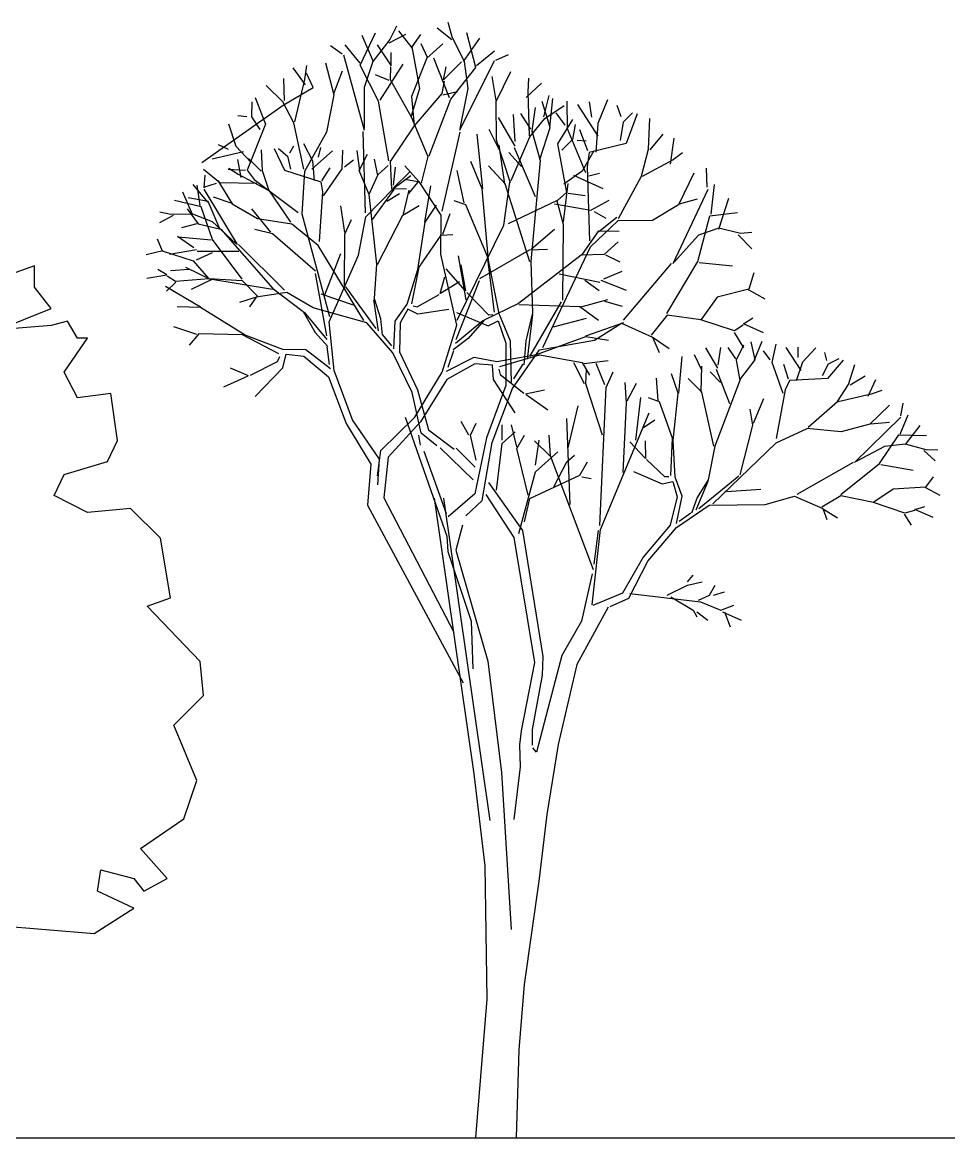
# Model space of a CAD drawing. Header units: millimetres. Extents: x 217.2 to 255.1, y 166.7 to 190.9.
# Drawn here: x 238.803 to 242.139, y 166.725 to 170.741 of the extents above; entities that cross this region are included whole.
import ezdxf

# ---------------------------------------------------------------- set-up
doc = ezdxf.new("R2010")
doc.units = ezdxf.units.MM
doc.layers.add('s', color=145, linetype='Continuous')
doc.layers.add('trees', color=104, linetype='Continuous')

msp = doc.modelspace()

# ---------------------------------------------------------------- linework, layer by layer
at = {"layer": 's', "color": 0}
msp.add_line((217.1888, 166.7248), (255.1288, 166.7248), dxfattribs=at)
at = {"layer": 'trees', "color": 84, "true_color": 0x2aaf18}
for p, q in [((240.1501, 170.7268), (240.1262, 170.6792)), ((240.3354, 170.7407), (240.3496, 170.6894)), ((240.0198, 170.5861), (240.0754, 170.7028)), ((240.0671, 170.5989), (240.0264, 170.6931)), ((240.1238, 170.6672), (240.1835, 170.6982)), ((240.2063, 170.649), (240.1594, 170.7102)), ((240.2373, 170.6968), (240.2055, 170.6521)), ((240.3497, 170.6772), (240.2971, 170.7191)), ((240.3496, 170.6894), (240.3939, 170.5996)), ((240.3921, 170.5992), (240.4502, 170.6837)), ((240.4361, 170.5775), (240.4041, 170.7027)), ((239.9542, 170.626), (239.9132, 170.6557)), ((240.0191, 170.5936), (239.9653, 170.6591)), ((240.1262, 170.6792), (240.0654, 170.5997)), ((240.0808, 170.6602), (240.1315, 170.5836)), ((240.2055, 170.6521), (240.233, 170.5024)), ((240.2379, 170.6647), (240.2604, 170.6148)), ((240.2591, 170.6118), (240.3169, 170.6629)), ((240.0654, 170.5997), (240.0338, 170.5066)), ((240.1315, 170.5836), (240.1318, 170.6317)), ((240.2604, 170.6148), (240.2045, 170.4732)), ((240.3414, 170.4683), (240.2848, 170.6118)), ((240.3939, 170.5996), (240.4069, 170.5022)), ((239.8265, 170.5858), (239.8194, 170.5352)), ((239.8944, 170.595), (239.9251, 170.4791)), ((239.9253, 170.4839), (239.9562, 170.5665)), ((240.086, 170.4574), (240.0198, 170.5861)), ((240.0916, 170.4607), (240.1749, 170.5905)), ((240.1284, 170.5803), (240.1275, 170.5346)), ((240.3843, 170.5986), (240.3198, 170.5332)), ((240.3198, 170.5332), (240.3288, 170.5805)), ((240.3462, 170.464), (240.4361, 170.5775)), ((239.8503, 170.5061), (239.8265, 170.558)), ((240.1241, 170.5307), (240.0746, 170.5521)), ((240.3222, 170.5294), (240.3142, 170.4844)), ((239.9251, 170.4791), (239.8982, 170.3456))]:
    msp.add_line(p, q, dxfattribs=at)
at = {"layer": 'trees', "color": 97, "true_color": 0x25742c}
for p, q in [((239.96, 170.6233), (240.0337, 170.3524)), ((240.4381, 170.5847), (240.5036, 170.6386)), ((240.5081, 170.604), (240.5541, 170.6252)), ((239.7767, 170.5765), (239.8218, 170.5161)), ((240.5608, 170.562), (240.5083, 170.4543)), ((239.743, 170.5382), (239.7461, 170.4591)), ((239.8194, 170.5352), (239.7834, 170.382)), ((240.6727, 170.5211), (240.6168, 170.4706)), ((240.6256, 170.5398), (240.6228, 170.4888)), ((239.7408, 170.4542), (239.6812, 170.5135)), ((239.7429, 170.4426), (239.8503, 170.5061)), ((240.0338, 170.5066), (240.0337, 170.3598)), ((240.6228, 170.4888), (240.6285, 170.3315)), ((239.4498, 170.236), (239.7429, 170.4426)), ((239.6296, 170.4543), (239.6279, 170.4)), ((239.6419, 170.4701), (239.6787, 170.3741)), ((239.7811, 170.3793), (239.7408, 170.4542)), ((240.1234, 170.2415), (240.086, 170.4574)), ((240.5083, 170.4543), (240.5089, 170.3181)), ((240.7037, 170.3621), (240.6749, 170.4554)), ((240.6984, 170.477), (240.6801, 170.3999)), ((239.6119, 170.4003), (239.5794, 170.4045)), ((239.6279, 170.4), (239.6587, 170.3547)), ((240.6495, 170.4338), (240.6372, 170.3497)), ((239.8167, 170.2119), (239.7811, 170.3793)), ((239.8982, 170.3456), (239.819, 170.204)), ((239.8153, 170.3045), (239.8485, 170.2418)), ((239.846, 170.2115), (239.9197, 170.2781)), ((239.869, 170.2547), (239.878, 170.2904)), ((239.955, 170.2132), (239.9574, 170.2806)), ((240.018, 170.2067), (240.0087, 170.2788)), ((239.8485, 170.2418), (239.8538, 170.1707)), ((239.9636, 170.2209), (239.9956, 170.246)), ((240.0163, 170.2071), (240.0459, 170.266)), ((240.0706, 170.2477), (240.0815, 170.1889)), ((240.1274, 170.2392), (240.132, 170.1399)), ((239.7469, 170.2081), (239.8777, 170.1664)), ((239.8113, 170.0496), (239.8198, 170.2051)), ((239.8818, 170.17), (239.9117, 170.2168)), ((240.0842, 170.1925), (240.1209, 170.2254)), ((239.8777, 170.1664), (239.884, 170.1303)), ((241.3105, 169.999), (241.2382, 169.9743)), ((241.3894, 169.9803), (241.3105, 169.999)), ((239.289, 169.9613), (239.3065, 169.9181)), ((239.595, 169.8157), (239.4883, 169.9591)), ((239.5174, 169.9965), (239.7054, 169.7828)), ((241.3809, 169.9752), (241.4301, 169.9256)), ((241.4303, 169.9839), (241.3894, 169.9803)), ((239.3089, 169.9175), (239.2493, 169.9033)), ((239.3065, 169.9181), (239.418, 169.8821)), ((239.4306, 169.9219), (239.3336, 169.9045)), ((239.7477, 169.7768), (239.581, 169.9402)), ((239.418, 169.8821), (239.4735, 169.8189)), ((239.4873, 169.9112), (239.4294, 169.8841)), ((239.5822, 169.9151), (239.4325, 169.915)), ((239.3234, 169.8313), (239.2912, 169.8502)), ((239.403, 169.8509), (239.3369, 169.8455)), ((239.4856, 169.8127), (239.3922, 169.8582)), ((241.4376, 169.8393), (241.419, 169.7795)), ((239.252, 169.82), (239.3234, 169.8313)), ((239.3562, 169.8047), (239.3222, 169.7728)), ((239.3244, 169.8275), (239.3548, 169.809)), ((239.3548, 169.809), (239.4747, 169.8182)), ((239.4857, 169.815), (239.4105, 169.7792)), ((239.4747, 169.8182), (239.5943, 169.8116)), ((239.7036, 169.7788), (239.4857, 169.815)), ((239.5943, 169.8116), (239.6499, 169.7547)), ((239.445, 169.7154), (239.3191, 169.7892)), ((239.7554, 169.7681), (239.6449, 169.7506)), ((239.7054, 169.7828), (239.8149, 169.6998)), ((241.419, 169.7795), (241.305, 169.7511)), ((241.4165, 169.7791), (241.4767, 169.745)), ((239.4441, 169.7134), (239.3612, 169.7158)), ((239.642, 169.7496), (239.5849, 169.7313)), ((239.6449, 169.7506), (239.6207, 169.7162)), ((239.6059, 169.6147), (239.4441, 169.7134)), ((241.4, 169.6553), (241.4331, 169.6762)), ((239.4318, 169.6162), (239.3485, 169.644)), ((241.399, 169.65), (241.3677, 169.6294)), ((241.4724, 169.6229), (241.4, 169.6553)), ((239.439, 169.6189), (239.4044, 169.5787)), ((239.5954, 169.6159), (239.439, 169.6189)), ((241.3663, 169.6235), (241.4001, 169.569)), ((241.3069, 169.4949), (241.2641, 169.5687)), ((241.3723, 169.5286), (241.3451, 169.5698)), ((241.3995, 169.5786), (241.374, 169.5245)), ((241.4417, 169.5256), (241.428, 169.59)), ((241.44, 169.5256), (241.4672, 169.5931)), ((241.4962, 169.5256), (241.4715, 169.558)), ((241.5026, 169.5159), (241.5173, 169.5818)), ((241.6076, 169.4867), (241.5531, 169.5698)), ((241.5963, 169.5344), (241.5965, 169.5712)), ((241.6608, 169.569), (241.6128, 169.5168)), ((241.3868, 169.4534), (241.4417, 169.5256)), ((241.5426, 169.4045), (241.5026, 169.5159)), ((241.6128, 169.5168), (241.5897, 169.4493)), ((241.6997, 169.5236), (241.6924, 169.5521)), ((241.7582, 169.5248), (241.7026, 169.4584)), ((241.7432, 169.5291), (241.7047, 169.5102)), ((241.5624, 169.4557), (241.5454, 169.5085)), ((241.7047, 169.5102), (241.6826, 169.4678)), ((241.7783, 169.4369), (241.8011, 169.5085)), ((239.6149, 169.4669), (239.527, 169.4274)), ((241.5655, 169.4511), (241.5502, 169.4178)), ((241.7026, 169.4584), (241.5655, 169.4511)), ((241.7386, 169.3755), (241.7783, 169.4369)), ((241.838, 169.4666), (241.7834, 169.4344)), ((241.8754, 169.4529), (241.8474, 169.393)), ((241.86, 169.4021), (241.7412, 169.3746)), ((241.8977, 169.4152), (241.86, 169.4021)), ((241.6325, 169.2834), (241.7386, 169.3755)), ((241.9257, 169.3623), (241.8542, 169.2935)), ((241.9663, 169.3186), (241.7996, 169.1561)), ((241.752, 169.2659), (241.6277, 169.2786)), ((241.8542, 169.2935), (241.752, 169.2659)), ((241.8575, 169.2952), (241.9252, 169.3005)), ((241.8898, 169.1521), (241.9591, 169.2551)), ((241.9591, 169.2551), (242.0585, 169.2527)), ((241.9078, 169.2138), (241.8049, 169.159)), ((241.9831, 169.2224), (241.9078, 169.2138)), ((241.5927, 169.0413), (241.7954, 169.1573)), ((241.7503, 169.0404), (241.8898, 169.1521)), ((241.8939, 169.1487), (242.0113, 169.1283))]:
    msp.add_line(p, q, dxfattribs=at)
at = {"layer": 'trees', "color": 55, "true_color": 0x97922b}
for p, q in [((240.5019, 170.6025), (240.3772, 170.3508)), ((240.1275, 170.5346), (240.2031, 170.4006)), ((240.509, 170.4589), (240.4947, 170.5459)), ((240.233, 170.5024), (240.2032, 170.4024)), ((240.3142, 170.4844), (240.2141, 170.3675)), ((240.4069, 170.5022), (240.3787, 170.3582)), ((240.2045, 170.4732), (240.2144, 170.3693)), ((240.2678, 170.2594), (240.3462, 170.464)), ((240.2031, 170.4006), (240.2634, 170.2579)), ((240.2141, 170.3675), (240.1274, 170.2392)), ((240.0382, 170.0552), (240.0303, 170.3478)), ((240.3154, 170.0602), (240.3797, 170.3457)), ((240.4608, 170.141), (240.4412, 170.3382)), ((240.8322, 170.1988), (240.7662, 170.3575)), ((240.7297, 170.3036), (240.7624, 170.1283)), ((240.8605, 170.2785), (240.8187, 170.2046)), ((240.2634, 170.2579), (240.2397, 170.1614)), ((239.888, 170.1155), (239.955, 170.2132)), ((240.0511, 170.1233), (240.0163, 170.2071)), ((240.8187, 170.2046), (240.7533, 170.1585)), ((240.8366, 170.2198), (240.8458, 169.9539)), ((240.0815, 170.1889), (240.0505, 170.1209)), ((240.6309, 169.8788), (240.5417, 170.1594)), ((240.7521, 170.0227), (240.7684, 170.1601)), ((240.7881, 170.1904), (240.8933, 170.1423)), ((240.8426, 170.188), (240.8818, 170.1976)), ((240.9498, 170.0338), (241.0326, 170.187)), ((240.0395, 170.0409), (240.1393, 170.142)), ((240.0505, 170.1209), (240.0784, 169.87)), ((240.0646, 170.0303), (240.1419, 170.1383)), ((240.1159, 170.0966), (240.1616, 170.1238)), ((240.7624, 170.1283), (240.7313, 170.1006)), ((240.7682, 170.1255), (240.8299, 170.1172)), ((241.271, 170.1387), (241.1451, 169.8717)), ((239.9645, 169.9845), (239.9502, 170.0799)), ((240.7313, 170.1006), (240.5526, 170.0147)), ((240.7193, 170.0876), (240.8505, 170.0648)), ((240.7518, 170.0123), (240.7287, 170.0967)), ((240.8505, 170.0648), (240.9167, 170.0999)), ((240.0132, 169.9025), (240.0395, 170.0409)), ((240.0816, 169.8692), (240.1729, 170.046)), ((240.8627, 170.0591), (240.9047, 170.0361)), ((240.8793, 169.988), (240.9435, 170.0394)), ((241.2351, 169.8801), (241.279, 170.0437)), ((239.9646, 169.9774), (239.9884, 170.0311)), ((240.8491, 169.9321), (240.9473, 170.0256)), ((241.072, 170.0268), (240.9462, 170.0258)), ((239.9633, 169.7927), (239.9646, 169.9774)), ((240.8177, 169.9026), (240.8788, 169.9901)), ((240.8788, 169.9901), (240.9519, 169.9889)), ((241.2382, 169.9743), (241.1496, 169.8768)), ((240.0322, 169.6671), (239.868, 169.9374)), ((240.948, 169.95), (240.8976, 169.9042)), ((239.9081, 169.6627), (240.0132, 169.9025)), ((241.1239, 169.6925), (241.2351, 169.8801)), ((240.0784, 169.87), (240.0703, 169.7463)), ((240.9682, 169.6688), (241.1407, 169.8727)), ((241.2399, 169.8757), (241.3607, 169.8641)), ((239.9001, 169.6124), (239.8591, 169.8362)), ((241.305, 169.7511), (241.2474, 169.6704)), ((239.8149, 169.6998), (239.8579, 169.6238)), ((239.9002, 169.5989), (239.8192, 169.6976)), ((240.0439, 169.659), (239.8498, 169.7125)), ((241.1246, 169.6862), (241.067, 169.6148)), ((241.2462, 169.6695), (241.1246, 169.6862)), ((239.9264, 169.4868), (239.9081, 169.6627)), ((240.1372, 169.551), (240.0439, 169.659)), ((240.9602, 169.6578), (241.0721, 169.6075)), ((241.3677, 169.6294), (241.2462, 169.6695)), ((239.8579, 169.6238), (239.903, 169.5733)), ((239.9122, 169.4934), (239.8242, 169.5616)), ((239.9088, 169.5086), (239.9003, 169.5718)), ((241.3087, 169.5057), (241.3184, 169.57)), ((239.8168, 169.5387), (239.905, 169.4644)), ((239.9916, 169.3095), (239.9264, 169.4868)), ((239.905, 169.4644), (239.9692, 169.296)), ((241.3868, 169.4508), (241.2964, 169.2152)), ((241.2931, 169.2152), (241.2495, 169.4093)), ((241.5502, 169.4178), (241.5171, 169.2419)), ((241.4355, 169.2971), (241.4734, 169.3858)), ((241.4337, 169.2903), (241.4242, 169.3482)), ((241.3882, 169.1112), (241.4337, 169.2903)), ((241.517, 169.2272), (241.6287, 169.2783)), ((241.2964, 169.2152), (241.2729, 169.0934)), ((241.2897, 169.0072), (241.517, 169.2272)), ((241.1789, 169.034), (241.1536, 169.1035)), ((241.2291, 168.985), (241.2727, 169.089)), ((241.2729, 169.0934), (241.2332, 169.0294)), ((241.2386, 168.9901), (241.3825, 169.1078)), ((241.1589, 168.9356), (241.1789, 169.034)), ((241.339, 169.0515), (241.4621, 169.0601)), ((241.4777, 169.0049), (241.5831, 169.0348)), ((241.1588, 168.9214), (241.2764, 169.0023)), ((241.2332, 169.0294), (241.2121, 168.9731)), ((241.2764, 169.0023), (241.4777, 169.0049)), ((241.1685, 168.9441), (241.2102, 168.9748)), ((241.0385, 168.8145), (240.964, 168.6856)), ((240.9865, 168.6671), (241.0552, 168.801)), ((241.1245, 168.6781), (241.198, 168.7141)), ((240.9911, 168.6841), (241.2447, 168.6541)), ((241.1379, 168.6721), (241.218, 168.624))]:
    msp.add_line(p, q, dxfattribs=at)
at = {"layer": 'trees', "color": 47, "true_color": 0x8d6a35}
for p, q in [((240.3168, 170.4799), (240.3696, 170.4914)), ((239.6787, 170.3741), (239.6128, 170.2085)), ((240.578, 170.2953), (240.5181, 170.3978)), ((240.5211, 170.2805), (240.4842, 170.3548)), ((240.7845, 170.3192), (240.7456, 170.2807)), ((239.6682, 170.2065), (239.6643, 170.2815)), ((239.7099, 170.2864), (239.7469, 170.2081)), ((239.7255, 170.2868), (239.758, 170.2587)), ((239.7661, 170.2704), (239.7804, 170.2961)), ((240.5089, 170.3181), (240.5592, 170.1638)), ((240.5402, 170.1579), (240.5201, 170.2981)), ((240.6512, 170.1124), (240.5748, 170.2885)), ((240.8004, 170.3163), (240.833, 170.3142)), ((239.618, 170.2502), (239.6626, 170.2053)), ((239.758, 170.2587), (239.7686, 170.2121)), ((240.4592, 170.1408), (240.4184, 170.2399)), ((240.6005, 170.2214), (240.5547, 170.2715)), ((240.6673, 170.2427), (240.6342, 169.8793)), ((240.8438, 170.2715), (240.8366, 170.2198)), ((239.6128, 170.2085), (239.638, 170.1753)), ((239.6911, 170.137), (239.6682, 170.2065)), ((240.1389, 170.1433), (240.1991, 170.2039)), ((240.14, 170.1543), (240.1468, 170.2189)), ((240.2304, 170.1676), (240.181, 170.2238)), ((240.3943, 170.0906), (240.3686, 170.2071)), ((240.5417, 170.1594), (240.4817, 170.2239)), ((239.638, 170.1753), (239.7967, 170.0564)), ((240.1424, 170.1442), (240.2017, 170.1897)), ((240.2329, 170.1649), (240.1864, 170.1737)), ((240.1946, 170.1249), (240.2318, 170.1698)), ((240.3113, 170.0464), (240.2329, 170.1649)), ((240.5369, 170.0108), (240.5586, 170.1651)), ((239.7705, 170.0211), (239.6911, 170.137)), ((239.884, 170.1303), (239.8716, 169.9517)), ((240.1393, 170.142), (240.1867, 170.1416)), ((240.1743, 170.0448), (240.1958, 170.1367)), ((240.252, 170.0217), (240.2739, 170.1523)), ((240.1729, 170.046), (240.2325, 170.0809)), ((240.2536, 170.0212), (240.2949, 170.0823)), ((240.3996, 170.0838), (240.3576, 170.0978)), ((239.6977, 169.9847), (239.629, 170.0697)), ((239.6504, 170.0344), (239.7739, 170.0152)), ((239.868, 169.9374), (239.7728, 170.0152)), ((239.7035, 169.9794), (239.6403, 169.9944)), ((239.8587, 169.8445), (239.7035, 169.9794)), ((240.6359, 169.9252), (240.7196, 169.9954)), ((240.6291, 169.9211), (240.694, 169.9236)), ((240.8976, 169.9042), (240.815, 169.9019)), ((240.9026, 169.9031), (240.9547, 169.8789)), ((239.8498, 169.7125), (239.7554, 169.7681)), ((239.7265, 169.5469), (239.5954, 169.6159)), ((239.741, 169.563), (239.6059, 169.6147)), ((241.0721, 169.6075), (241.096, 169.5516)), ((241.0749, 169.6054), (241.1326, 169.5659)), ((239.8242, 169.5616), (239.741, 169.563)), ((239.7206, 169.5186), (239.623, 169.4692)), ((239.7287, 169.5363), (239.7206, 169.5186)), ((239.7411, 169.4971), (239.7536, 169.5464)), ((239.7536, 169.5464), (239.8168, 169.5387)), ((240.2071, 169.4084), (240.1372, 169.551)), ((240.1613, 169.5544), (240.2265, 169.4172)), ((241.1667, 169.4058), (241.1786, 169.5377)), ((241.2484, 169.4912), (241.2238, 169.544)), ((241.374, 169.5245), (241.3868, 169.4508)), ((239.6175, 169.4681), (239.5532, 169.4955)), ((239.641, 169.3939), (239.7411, 169.4971)), ((240.217, 169.3195), (240.3152, 169.4809)), ((240.4991, 169.4552), (240.4963, 169.5059)), ((240.5188, 169.4913), (240.5233, 169.4723)), ((241.1651, 169.4058), (241.1406, 169.4753)), ((241.2478, 169.4085), (241.2502, 169.5029)), ((241.3174, 169.4439), (241.2801, 169.4817)), ((241.3502, 169.3668), (241.3027, 169.4908)), ((240.3319, 169.4548), (240.2364, 169.3019)), ((241.093, 169.3796), (241.0861, 169.459)), ((241.2495, 169.4093), (241.2006, 169.4581)), ((240.2396, 169.2614), (240.2071, 169.4084)), ((240.2265, 169.4172), (240.266, 169.2737)), ((241.147, 169.2347), (241.1651, 169.4058)), ((241.0972, 169.3746), (241.058, 169.3882)), ((241.1446, 169.2439), (241.0972, 169.3746)), ((240.0939, 169.199), (240.217, 169.3195)), ((240.1811, 169.3191), (240.3315, 168.8911)), ((240.8851, 168.9151), (241.06, 169.3346)), ((239.9692, 169.296), (240.0585, 169.1493)), ((240.0891, 169.1675), (239.9916, 169.3095)), ((240.2364, 169.3019), (240.1204, 169.1753)), ((241.0397, 169.2822), (241.0802, 169.3095)), ((240.2369, 169.2188), (240.2303, 169.2548)), ((240.2962, 169.2161), (240.2396, 169.2614)), ((241.1377, 169.1095), (241.1446, 169.2439)), ((241.1536, 169.1035), (241.147, 169.2347)), ((240.0818, 169.1078), (240.0939, 169.199)), ((240.3304, 168.9704), (240.2495, 169.1949)), ((241.0463, 169.172), (240.9908, 169.2301)), ((241.048, 169.1703), (241.0468, 169.2338)), ((240.0833, 169.0757), (240.0891, 169.1675)), ((240.1204, 169.1753), (240.1047, 169.0285)), ((240.7174, 169.0686), (240.7642, 169.1587)), ((240.7642, 169.1587), (240.7909, 169.1827)), ((240.8109, 169.1106), (240.8376, 169.1587)), ((241.116, 169.1038), (241.0505, 169.1661)), ((240.0585, 169.1493), (240.0456, 169.0022)), ((241.0033, 169.123), (241.1074, 169.0788)), ((240.4822, 169.0838), (240.6038, 168.9105)), ((240.6307, 169.0265), (240.8109, 169.1106)), ((240.8175, 169.1046), (240.8509, 169.0986)), ((241.131, 169.1037), (241.116, 169.1038)), ((240.4321, 169.0424), (240.3367, 168.9598)), ((240.4721, 169.0405), (240.5734, 168.8854)), ((241.5831, 169.0348), (241.6856, 168.99)), ((240.0456, 169.0022), (240.3904, 168.3629)), ((240.1047, 169.0285), (240.3569, 168.5446)), ((240.4301, 168.0349), (240.2877, 169.027)), ((240.4873, 167.8674), (240.3208, 169.027)), ((240.4003, 168.9642), (240.4586, 169.0184)), ((240.6107, 168.9424), (240.6307, 169.0265)), ((241.6856, 168.99), (241.7003, 168.9506)), ((240.3886, 168.9307), (240.3637, 168.8399)), ((240.8547, 168.6437), (240.8851, 168.9151)), ((240.3315, 168.8911), (240.3352, 168.8351)), ((240.5734, 168.8854), (240.6469, 168.4362)), ((240.6038, 168.9105), (240.6773, 168.4568)), ((240.8623, 168.7897), (240.8775, 168.9105)), ((240.3352, 168.8351), (240.4193, 168.5847)), ((240.3637, 168.8399), (240.4792, 168.4405)), ((240.8547, 168.7555), (240.8167, 168.5845)), ((241.198, 168.7262), (241.218, 168.7502)), ((241.198, 168.7141), (241.2513, 168.7262)), ((241.278, 168.6781), (241.2981, 168.7141)), ((240.964, 168.6856), (240.8568, 168.6414)), ((241.238, 168.6601), (241.278, 168.6781)), ((241.2914, 168.6781), (241.3314, 168.6901)), ((240.9125, 168.6351), (240.7999, 168.4289)), ((240.9202, 168.6375), (240.9865, 168.6671)), ((241.2447, 168.6541), (241.3181, 168.624)), ((241.3181, 168.624), (241.3648, 168.6421)), ((241.218, 168.624), (241.2313, 168.6)), ((241.2313, 168.618), (241.2714, 168.588)), ((241.3248, 168.618), (241.3915, 168.588)), ((241.3314, 168.618), (241.3515, 168.564)), ((240.4193, 168.5847), (240.4255, 168.4134)), ((240.8167, 168.5845), (240.7457, 168.4613)), ((240.4792, 168.4405), (240.5279, 168.04)), ((240.6469, 168.4362), (240.5988, 168.19)), ((240.6773, 168.4568), (240.6748, 168.3906)), ((240.7457, 168.4613), (240.7153, 168.3473)), ((240.6748, 168.3906), (240.6393, 168.1946)), ((240.7999, 168.4289), (240.7325, 168.1404)), ((240.7153, 168.3473), (240.6545, 168.1125)), ((240.5988, 168.19), (240.5937, 168.1398)), ((240.6393, 168.1946), (240.6393, 168.1376)), ((240.5937, 168.1398), (240.5962, 168.06)), ((240.6545, 168.1125), (240.6418, 168.1284)), ((240.7325, 168.1404), (240.6921, 167.8884)), ((240.4693, 167.7039), (240.4301, 168.0349)), ((240.5962, 168.06), (240.5734, 167.8708)), ((240.6921, 167.8884), (240.6627, 167.6481)), ((240.5912, 167.0414), (240.5816, 166.7251))]:
    msp.add_line(p, q, dxfattribs=at)
at = {"layer": 'trees', "color": 97, "true_color": 0x279b30}
for p, q in [((240.6843, 170.3942), (240.7543, 170.4408)), ((240.7021, 170.3619), (240.7129, 170.4661)), ((240.7662, 170.3575), (240.765, 170.4574)), ((240.8768, 170.3309), (240.8032, 170.4453)), ((240.8543, 170.3997), (240.8458, 170.4542)), ((240.9098, 170.4612), (240.8748, 170.3762)), ((240.959, 170.4001), (240.945, 170.4411)), ((240.7575, 170.3708), (240.7255, 170.4148)), ((241.0006, 170.4152), (240.9671, 170.381)), ((241.0165, 170.4112), (240.9773, 170.304)), ((240.6303, 170.3284), (240.6843, 170.3942)), ((240.6668, 170.2464), (240.7037, 170.3621)), ((240.7844, 170.3907), (240.7297, 170.3036)), ((240.7934, 170.3728), (240.7845, 170.3192)), ((240.8748, 170.3762), (240.8681, 170.2726)), ((240.9671, 170.381), (240.9554, 170.3147)), ((241.0573, 170.2842), (241.0626, 170.3939)), ((240.6372, 170.3497), (240.6673, 170.2427)), ((240.8396, 170.2777), (240.8102, 170.3533)), ((241.1091, 170.3376), (241.0629, 170.2813)), ((241.1493, 170.3233), (241.1359, 170.2301)), ((240.9773, 170.304), (240.8438, 170.2715)), ((241.0326, 170.187), (241.0573, 170.2842)), ((239.5996, 170.2744), (239.4871, 170.2474)), ((241.1462, 170.2456), (241.0354, 170.186)), ((241.1803, 170.2709), (241.1462, 170.2456)), ((239.5141, 170.1632), (239.4559, 170.2104)), ((241.2696, 170.1474), (241.2667, 170.2154)), ((239.501, 170.16), (239.4553, 170.1454)), ((239.4578, 170.1451), (239.4616, 170.1907)), ((241.2205, 170.1971), (241.1662, 170.0839)), ((239.4154, 170.049), (239.3814, 170.1292)), ((239.4709, 170.0934), (239.4179, 170.1562)), ((239.4433, 170.0808), (239.4328, 170.1549)), ((239.4564, 170.1395), (239.5766, 169.9402)), ((241.2832, 170.0494), (241.2953, 170.1563)), ((239.4473, 170.0763), (239.3505, 170.0991)), ((239.4718, 170.0954), (239.3999, 170.1083)), ((239.5149, 169.9977), (239.4718, 170.0954)), ((239.5557, 170.0893), (239.4916, 170.1116)), ((241.1662, 170.0839), (241.072, 170.0268)), ((241.1692, 170.0869), (241.2347, 170.1055)), ((241.3109, 169.9965), (241.3469, 170.107)), ((239.3463, 170.045), (239.2974, 170.0186)), ((239.2979, 170.0581), (239.338, 170.0497)), ((239.338, 170.0497), (239.4158, 170.0507)), ((239.3962, 170.0693), (239.4368, 170.0147)), ((239.4158, 170.0507), (239.4865, 170.0233)), ((239.4883, 169.9591), (239.4473, 170.0763)), ((241.279, 170.0437), (241.3777, 170.0558)), ((239.4865, 170.0233), (239.5722, 169.9442))]:
    msp.add_line(p, q, dxfattribs=at)
at = {"layer": 'trees', "color": 45, "true_color": 0xba8d4a}
for p, q in [((240.5772, 170.3116), (240.5714, 170.4083)), ((240.6346, 170.3556), (240.5979, 170.4122)), ((239.5455, 170.3747), (239.5723, 170.2942)), ((240.563, 170.1711), (240.6303, 170.3284)), ((239.5457, 170.2826), (239.509, 170.2995)), ((239.5723, 170.2942), (239.6276, 170.2363)), ((239.5783, 170.2465), (239.5902, 170.1814)), ((239.6065, 170.2069), (239.5444, 170.2106)), ((239.5472, 170.2156), (239.5803, 170.1934)), ((239.5067, 170.1715), (239.5586, 170.0869)), ((239.6472, 170.1602), (239.5141, 170.1632)), ((239.5803, 170.1934), (239.6884, 170.1368)), ((239.5586, 170.0869), (239.6504, 170.0344)), ((239.4317, 170.0146), (239.3759, 170.001)), ((239.4368, 170.0147), (239.5174, 169.9965)), ((239.4206, 169.9288), (239.3614, 169.9694)), ((239.4835, 169.9569), (239.3647, 169.9668)), ((241.9663, 169.3244), (241.9742, 169.3695)), ((241.9642, 169.2584), (241.9931, 169.3275)), ((241.9831, 169.2207), (242.0362, 169.2896)), ((242.0581, 169.2017), (241.9831, 169.2224)), ((242.0489, 169.1993), (242.0895, 169.1614)), ((242.099, 169.1998), (242.0581, 169.2017)), ((242.0832, 169.1038), (242.0554, 169.0664)), ((241.7499, 169.0362), (241.6818, 168.9953)), ((241.8674, 169.0123), (241.7499, 169.0362)), ((241.9384, 169.0598), (241.8687, 169.0128)), ((242.0554, 169.0664), (241.9384, 169.0598)), ((242.0529, 169.0665), (242.1069, 169.0376)), ((241.981, 168.9731), (241.8674, 169.0123)), ((242.017, 168.9867), (242.053, 168.997)), ((241.6881, 168.9883), (241.7388, 168.9561)), ((241.9786, 168.9693), (242.0034, 168.9299)), ((242.0151, 168.9833), (241.981, 168.9731)), ((242.0833, 168.9577), (242.017, 168.9867)), ((240.5279, 168.04), (240.5636, 167.4743)), ((240.4773, 167.2235), (240.4693, 167.7039)), ((240.6627, 167.6481), (240.6105, 167.2768)), ((240.6105, 167.2768), (240.5912, 167.0414)), ((240.4363, 166.7251), (240.4773, 167.2235))]:
    msp.add_line(p, q, dxfattribs=at)
at = {"layer": 'trees', "color": 49, "true_color": 0x594322}
for p, q in [((240.4821, 169.8845), (240.4592, 170.1408)), ((240.4775, 169.8978), (240.3996, 170.0838)), ((239.9103, 169.6807), (239.8113, 170.0496)), ((240.3104, 169.9055), (240.3113, 170.0464)), ((240.3167, 169.9777), (240.3435, 170.0528)), ((240.2278, 169.8512), (240.2536, 170.0212)), ((240.3685, 169.6681), (240.5369, 170.0108)), ((240.7496, 169.7399), (240.7518, 170.0123)), ((240.2325, 169.8594), (240.3114, 169.9739)), ((240.3114, 169.9739), (240.3528, 169.9772)), ((240.4508, 169.8188), (240.6291, 169.9211)), ((240.6771, 169.5703), (240.8491, 169.9321)), ((239.8922, 169.7592), (239.9495, 169.9089)), ((240.3672, 169.65), (240.3104, 169.9055)), ((240.4014, 169.7415), (240.3741, 169.8995)), ((240.5027, 169.6976), (240.4775, 169.8978)), ((240.5197, 169.6913), (240.4821, 169.8845)), ((240.815, 169.9019), (240.5892, 169.7286)), ((240.6342, 169.8793), (240.64, 169.6952)), ((240.1883, 169.7259), (240.2278, 169.8512)), ((240.2052, 169.7276), (240.2325, 169.8594)), ((240.3976, 169.7757), (240.3289, 169.8529)), ((240.3996, 169.7735), (240.3833, 169.8673)), ((240.8969, 169.8168), (240.9628, 169.8452)), ((240.3074, 169.7638), (240.3246, 169.8249)), ((240.3094, 169.765), (240.3778, 169.8072)), ((240.3653, 169.5991), (240.4488, 169.8107)), ((240.7357, 169.8346), (240.8826, 169.8055)), ((240.828, 169.8124), (240.8796, 169.7746)), ((240.8858, 169.8119), (240.9776, 169.7761)), ((239.9958, 169.7225), (239.8789, 169.7619)), ((240.0774, 169.6377), (239.9679, 169.7879)), ((240.2248, 169.7166), (240.3039, 169.7604)), ((240.4826, 169.6857), (240.4031, 169.7676)), ((240.0853, 169.6304), (240.0694, 169.742)), ((240.0703, 169.7463), (240.0926, 169.6743)), ((240.1462, 169.665), (240.1883, 169.7259)), ((240.2102, 169.7203), (240.2248, 169.7166)), ((240.5892, 169.7286), (240.4658, 169.6684)), ((240.5903, 169.7244), (240.8111, 169.7177)), ((240.6307, 169.5369), (240.7448, 169.734)), ((240.8107, 169.7154), (240.9111, 169.7421)), ((240.8111, 169.7177), (240.8779, 169.668)), ((240.8991, 169.7369), (240.963, 169.7189)), ((240.1915, 169.7078), (240.1634, 169.6581)), ((240.2267, 169.6903), (240.1915, 169.7078)), ((240.3386, 169.7068), (240.2267, 169.6903)), ((240.3668, 169.6964), (240.4801, 169.6474)), ((240.4974, 169.6879), (240.4826, 169.6857)), ((240.5613, 169.5923), (240.5197, 169.6913)), ((240.64, 169.6952), (240.616, 169.5941)), ((240.6225, 169.5278), (240.6408, 169.6888)), ((240.7152, 169.6437), (240.8347, 169.6759)), ((240.0926, 169.6743), (240.0987, 169.6145)), ((240.1407, 169.5648), (240.1462, 169.665)), ((240.1634, 169.6581), (240.1613, 169.5544)), ((240.3152, 169.4809), (240.3672, 169.65)), ((240.3626, 169.5858), (240.4612, 169.667)), ((240.4658, 169.6684), (240.409, 169.602)), ((240.4801, 169.6474), (240.5162, 169.6654)), ((240.5162, 169.6654), (240.5437, 169.5859)), ((240.8318, 169.6121), (240.9695, 169.6602)), ((240.8633, 169.5967), (240.9602, 169.6578)), ((240.1336, 169.5754), (240.101, 169.6157)), ((240.409, 169.602), (240.3549, 169.5612)), ((240.6543, 169.5444), (240.8323, 169.61)), ((240.6651, 169.5609), (240.8633, 169.5967)), ((240.8323, 169.61), (240.914, 169.5964)), ((240.3367, 169.4988), (240.3573, 169.5592)), ((240.5437, 169.5859), (240.5439, 169.4327)), ((240.565, 169.4434), (240.5613, 169.5923)), ((240.5683, 169.4224), (240.6651, 169.5609)), ((240.616, 169.5941), (240.6086, 169.5074)), ((240.3304, 169.4846), (240.4299, 169.5345)), ((240.4299, 169.5345), (240.5119, 169.5198)), ((240.5119, 169.5198), (240.6543, 169.5444)), ((240.523, 169.5012), (240.6649, 169.5436)), ((240.6649, 169.5436), (240.8189, 169.5162)), ((240.8189, 169.5162), (240.8451, 169.4701)), ((240.8256, 169.5123), (240.9127, 169.5234)), ((240.4328, 169.5106), (240.3319, 169.4548)), ((240.4963, 169.5059), (240.4328, 169.5106)), ((240.5724, 169.4576), (240.6063, 169.5096)), ((240.8268, 169.4395), (240.7888, 169.5147)), ((240.8319, 169.4395), (240.8344, 169.4919)), ((240.9003, 169.4349), (240.8699, 169.5124)), ((240.9054, 169.4258), (240.9307, 169.4828)), ((240.5772, 169.3345), (240.4991, 169.4552)), ((240.5233, 169.4723), (240.6094, 169.4049)), ((240.8927, 169.2548), (240.8319, 169.4395)), ((240.9789, 169.3711), (240.9738, 169.444)), ((240.9814, 169.3779), (241.0144, 169.4418)), ((240.5439, 169.4327), (240.475, 169.2451)), ((240.4946, 169.2277), (240.5683, 169.4224)), ((240.6147, 169.4029), (240.683, 169.4173)), ((240.617, 169.4012), (240.6956, 169.3454)), ((240.8826, 168.9287), (240.9054, 169.4258)), ((240.7685, 169.2092), (240.804, 169.3597)), ((240.9662, 169.1203), (240.9789, 169.3711)), ((241.0118, 169.2366), (241.0296, 169.3893)), ((240.4104, 169.2548), (240.3837, 169.3029)), ((240.4171, 169.2548), (240.4371, 169.2969)), ((240.5306, 169.2368), (240.5306, 169.2909)), ((240.584, 169.2128), (240.5639, 169.2909)), ((240.7761, 169.004), (240.7635, 169.3141)), ((240.266, 169.2737), (240.3586, 169.2037)), ((240.4371, 169.1647), (240.4171, 169.2548)), ((240.475, 169.2451), (240.4321, 169.0424)), ((240.5306, 169.2248), (240.5773, 169.2668)), ((240.584, 169.2068), (240.6107, 169.2548)), ((240.7027, 169.1796), (240.6469, 169.2343)), ((240.6507, 169.1467), (240.664, 169.2368)), ((240.7052, 169.1796), (240.7001, 169.2548)), ((240.3073, 169.2092), (240.4264, 169.0929)), ((240.3656, 169.2069), (240.434, 169.1385)), ((240.4586, 169.0184), (240.4946, 169.2277)), ((240.5106, 169.0566), (240.5306, 169.2248)), ((240.624, 169.0385), (240.584, 169.2068)), ((240.6507, 169.1227), (240.7308, 169.1947)), ((240.8598, 168.7691), (240.7052, 169.1796)), ((240.5906, 168.9004), (240.6507, 169.1227)), ((241.1074, 169.0788), (241.1459, 169.0869)), ((241.1459, 169.0869), (241.1605, 169.0316)), ((241.1605, 169.0316), (241.1363, 168.9307)), ((241.1363, 168.9307), (241.0385, 168.8145)), ((241.0552, 168.801), (241.1588, 168.9214))]:
    msp.add_line(p, q, dxfattribs=at)
at = {"layer": 'trees', "color": 99, "true_color": 0x1a511e}
for p, q in [((238.8468, 169.8634), (238.7154, 169.8175)), ((238.8468, 169.7869), (238.8468, 169.8634)), ((238.9065, 169.7103), (238.8468, 169.7869)), ((238.7154, 169.6338), (238.9065, 169.7103)), ((238.9065, 169.6491), (238.7154, 169.6338)), ((238.9662, 169.6644), (238.9065, 169.6491)), ((239.002, 169.6031), (238.9662, 169.6644)), ((238.9543, 169.4806), (239.0379, 169.6031)), ((239.0379, 169.6031), (239.002, 169.6031)), ((239.002, 169.3888), (238.9543, 169.4806)), ((239.1215, 169.4041), (239.002, 169.3888)), ((239.1454, 169.2356), (239.1215, 169.4041)), ((239.1095, 169.1591), (239.1454, 169.2356)), ((238.9543, 169.1132), (239.1095, 169.1591)), ((238.9184, 169.0366), (238.9543, 169.1132)), ((239.0379, 168.9753), (238.9184, 169.0366)), ((239.1931, 168.9907), (239.0379, 168.9753)), ((239.3006, 168.8835), (239.1931, 168.9907)), ((239.3365, 168.6691), (239.3006, 168.8835)), ((239.2528, 168.6385), (239.3365, 168.6691)), ((239.4439, 168.4394), (239.2528, 168.6385)), ((239.4559, 168.3169), (239.4439, 168.4394)), ((239.3484, 168.2098), (239.4559, 168.3169)), ((239.432, 168.0107), (239.3484, 168.2098)), ((239.3842, 167.8729), (239.432, 168.0107)), ((239.229, 167.7657), (239.3842, 167.8729)), ((239.3245, 167.6585), (239.229, 167.7657)), ((239.0737, 167.6126), (239.0856, 167.6891)), ((239.0856, 167.6891), (239.2051, 167.6585)), ((239.2051, 167.6585), (239.2409, 167.6126)), ((239.2409, 167.6126), (239.3245, 167.6585)), ((239.2051, 167.5513), (239.0737, 167.6126)), ((239.0617, 167.4595), (239.2051, 167.5513)), ((238.7034, 167.4901), (239.0617, 167.4595))]:
    msp.add_line(p, q, dxfattribs=at)

doc.saveas('drawing.dxf')
